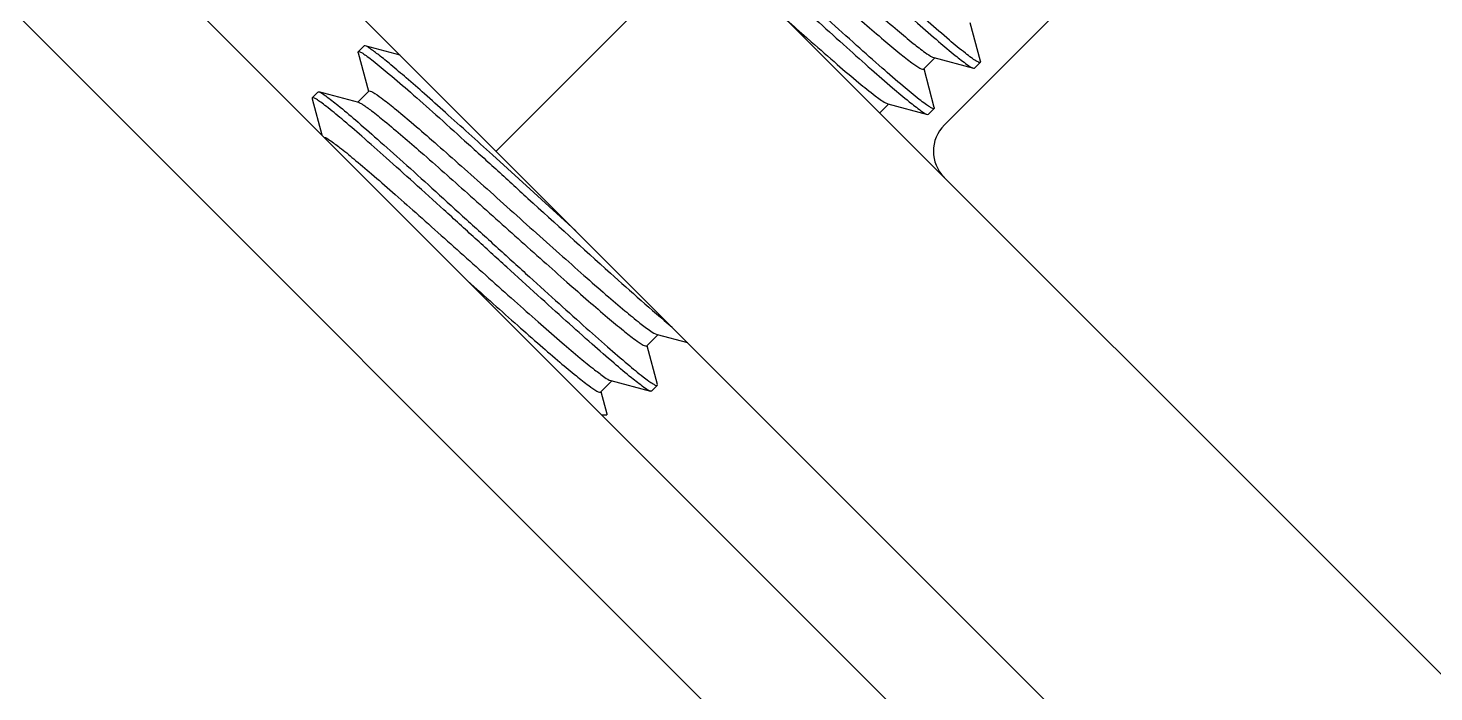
# Model space of a CAD drawing. Extents: x -1396510 to 1250330, y -1892470 to 1623980.
# Drawn here: x -1160849.2 to -1160669.8, y -63067.9 to -62983.2 of the extents above; entities that cross this region are included whole.
import ezdxf

# ---------------------------------------------------------------- set-up
doc = ezdxf.new("R2010")
doc.units = 0
doc.header["$LTSCALE"] = 1000
doc.header["$MEASUREMENT"] = 0

msp = doc.modelspace()

# ---------------------------------------------------------------- linework, layer by layer
at = {"linetype": 'Continuous'}
for p, q in [((-1160732.28, -63076.32), (-1162203.84, -61604.76)), ((-1160744.06, -63088.1), (-1162215.62, -61616.54)), ((-1160813.06, -62921.5), (-1160611.66, -63122.9)), ((-1160671.68, -63116.73), (-1160839.98, -62948.42)), ((-1160698.62, -62961.89), (-1160732.27, -62995.55)), ((-1160789.5, -62998.91), (-1160762.57, -62971.98)), ((-1160727.68, -62987.44), (-1160728.98, -62982.52)), ((-1160807.09, -62986.21), (-1160806.36, -62985.47)), ((-1160806.22, -62985.46), (-1160806.36, -62985.47)), ((-1160801.75, -62986.65), (-1160806.22, -62985.46)), ((-1160749.87, -62984.4), (-1160749.26, -62984.94)), ((-1160807.1, -62986.35), (-1160807.09, -62986.21)), ((-1160807.1, -62986.35), (-1160805.78, -62991.26)), ((-1160734.93, -62988.42), (-1160733.5, -62987)), ((-1160733.79, -62986.9), (-1160733.62, -62986.96)), ((-1160733.62, -62986.96), (-1160728.56, -62988.32)), ((-1160733.57, -62993.33), (-1160734.87, -62988.41)), ((-1160728.56, -62988.32), (-1160728.42, -62988.31)), ((-1160728.42, -62988.31), (-1160727.69, -62987.58)), ((-1160727.68, -62987.44), (-1160727.69, -62987.58)), ((-1160812.98, -62992.1), (-1160812.99, -62992.24)), ((-1160812.99, -62992.24), (-1160811.76, -62996.84)), ((-1160812.98, -62992.1), (-1160812.25, -62991.36)), ((-1160812.25, -62991.36), (-1160812.11, -62991.35)), ((-1160807.04, -62992.7), (-1160812.11, -62991.35)), ((-1160805.73, -62991.24), (-1160807.16, -62992.67)), ((-1160740.53, -62994.03), (-1160739.39, -62992.89)), ((-1160739.51, -62992.85), (-1160734.45, -62994.21)), ((-1160734.45, -62994.21), (-1160734.31, -62994.2)), ((-1160734.31, -62994.2), (-1160733.58, -62993.47)), ((-1160733.57, -62993.33), (-1160733.58, -62993.47)), ((-1160784.69, -63004.2), (-1160789.97, -62999.39)), ((-1160779.32, -63009.08), (-1160784.69, -63004.2)), ((-1160770.27, -63023.76), (-1160768.84, -63022.34)), ((-1160768.96, -63022.3), (-1160765.05, -63023.35)), ((-1160768.9, -63028.67), (-1160770.21, -63023.75)), ((-1160776.16, -63029.65), (-1160774.73, -63028.23)), ((-1160774.85, -63028.19), (-1160769.79, -63029.55)), ((-1160768.92, -63028.81), (-1160768.9, -63028.67)), ((-1160775.34, -63032.49), (-1160776.1, -63029.64)), ((-1160769.65, -63029.54), (-1160768.92, -63028.81)), ((-1160776.04, -63032.56), (-1160775.38, -63032.56)), ((-1160775.34, -63032.49), (-1160775.38, -63032.56))]:
    msp.add_line(p, q, dxfattribs=at)
for centre, radius, start, end in [((-1160099.97, -62249.73), 980.88, 228.30705, 228.50346), ((-1160728.91, -62998.92), 4.76, 135.0001, 224.9999)]:
    msp.add_arc(centre, radius, start, end, dxfattribs=at)
for points, knots in [([(-1160770.39, -62955.9), (-1160770.35, -62955.87), (-1160770.15, -62955.9), (-1160769.66, -62956.16), (-1160768.64, -62956.87), (-1160767.08, -62958.12), (-1160765, -62959.86), (-1160762.5, -62962.03), (-1160759.64, -62964.54), (-1160756.53, -62967.31), (-1160752.18, -62971.2), (-1160746.9, -62975.92), (-1160741.9, -62980.36), (-1160738.42, -62983.35), (-1160736.44, -62985.01), (-1160734.96, -62986.16), (-1160734.13, -62986.74), (-1160733.79, -62986.9)], [0, 0, 0, 0, 0.003377, 0.010392, 0.036719, 0.079064, 0.136075, 0.205816, 0.285882, 0.373504, 0.465641, 0.650631, 0.815398, 0.882927, 0.937326, 0.976755, 1, 1, 1, 1]), ([(-1160771.32, -62957.54), (-1160770.95, -62957.75), (-1160770.04, -62958.41), (-1160767.59, -62960.35), (-1160763.56, -62963.85), (-1160757.89, -62968.87), (-1160752.68, -62973.55), (-1160748.4, -62977.37), (-1160745.37, -62980.06), (-1160742.59, -62982.51), (-1160740.16, -62984.61), (-1160738.14, -62986.29), (-1160736.63, -62987.49), (-1160735.64, -62988.18), (-1160735.16, -62988.43), (-1160734.96, -62988.46), (-1160734.93, -62988.42)], [0, 0, 0, 0, 0.027294, 0.070064, 0.196169, 0.361823, 0.545041, 0.635628, 0.721465, 0.799678, 0.867653, 0.923128, 0.964285, 0.989864, 0.996689, 1, 1, 1, 1]), ([(-1160727.69, -62987.58), (-1160727.73, -62987.62), (-1160727.98, -62987.54), (-1160728.32, -62987.34), (-1160728.91, -62986.94), (-1160730.04, -62986.07), (-1160731.88, -62984.54), (-1160734.54, -62982.24), (-1160737.74, -62979.39), (-1160741.36, -62976.12), (-1160745.28, -62972.56), (-1160747.98, -62970.11), (-1160749.35, -62968.86)], [0, 0, 0, 0, 0.006599, 0.021626, 0.045784, 0.078991, 0.17139, 0.295471, 0.446527, 0.618793, 0.805664, 1, 1, 1, 1]), ([(-1160750.09, -62969.59), (-1160747.52, -62971.93), (-1160743.79, -62975.33), (-1160738.99, -62979.66), (-1160735.87, -62982.44), (-1160733.21, -62984.75), (-1160731.12, -62986.54), (-1160729.65, -62987.65), (-1160728.87, -62988.24), (-1160728.56, -62988.32)], [0, 0, 0, 0, 0.364387, 0.530806, 0.678902, 0.803594, 0.900611, 0.966704, 1, 1, 1, 1]), ([(-1160733.58, -62993.47), (-1160733.62, -62993.51), (-1160733.87, -62993.43), (-1160734.21, -62993.23), (-1160734.8, -62992.83), (-1160735.93, -62991.96), (-1160737.77, -62990.43), (-1160740.43, -62988.13), (-1160743.63, -62985.28), (-1160747.25, -62982.01), (-1160751.17, -62978.45), (-1160753.87, -62976), (-1160755.24, -62974.75)], [0, 0, 0, 0, 0.006599, 0.021625, 0.045781, 0.078987, 0.171384, 0.295463, 0.446514, 0.618784, 0.805662, 1, 1, 1, 1]), ([(-1160755.98, -62975.48), (-1160753.41, -62977.82), (-1160749.68, -62981.22), (-1160744.88, -62985.55), (-1160741.76, -62988.33), (-1160739.1, -62990.64), (-1160737.01, -62992.43), (-1160735.54, -62993.54), (-1160734.76, -62994.13), (-1160734.45, -62994.21)], [0, 0, 0, 0, 0.364383, 0.530802, 0.678901, 0.803592, 0.900607, 0.966701, 1, 1, 1, 1]), ([(-1160789.97, -62999.39), (-1160791.97, -62997.57), (-1160794.85, -62994.97), (-1160798.51, -62991.7), (-1160800.83, -62989.67), (-1160802.77, -62988.01), (-1160804.31, -62986.74), (-1160805.4, -62985.94), (-1160805.98, -62985.53), (-1160806.22, -62985.46)], [0, 0, 0, 0, 0.377895, 0.543589, 0.688392, 0.808867, 0.902189, 0.966257, 1, 1, 1, 1]), ([(-1160749.26, -62984.94), (-1160748.16, -62985.91), (-1160746.15, -62987.67), (-1160743.45, -62989.98), (-1160741.41, -62991.62), (-1160740.27, -62992.48), (-1160739.81, -62992.73)], [0, 0, 0, 0, 0.35859, 0.653631, 0.870795, 1, 1, 1, 1]), ([(-1160807.09, -62986.21), (-1160807.05, -62986.16), (-1160806.8, -62986.24), (-1160806.46, -62986.45), (-1160805.87, -62986.85), (-1160804.74, -62987.72), (-1160802.9, -62989.25), (-1160800.24, -62991.55), (-1160797.04, -62994.39), (-1160793.42, -62997.66), (-1160789.5, -63001.22), (-1160786.8, -63003.68), (-1160785.43, -63004.93)], [0, 0, 0, 0, 0.006598, 0.021624, 0.045781, 0.078987, 0.171384, 0.295459, 0.44651, 0.618782, 0.805661, 1, 1, 1, 1]), ([(-1160769.79, -63029.55), (-1160770.11, -63029.47), (-1160770.92, -63028.84), (-1160772.46, -63027.68), (-1160774.65, -63025.8), (-1160777.42, -63023.39), (-1160780.68, -63020.48), (-1160784.3, -63017.2), (-1160788.18, -63013.68), (-1160792.16, -63010.05), (-1160796.11, -63006.45), (-1160799.89, -63003.02), (-1160803.38, -62999.89), (-1160806.44, -62997.17), (-1160808.98, -62994.98), (-1160810.74, -62993.52), (-1160811.81, -62992.7), (-1160812.37, -62992.32), (-1160812.7, -62992.13), (-1160812.94, -62992.06), (-1160812.98, -62992.1)], [0, 0, 0, 0, 0.017284, 0.051805, 0.102515, 0.167619, 0.244765, 0.331155, 0.423646, 0.518872, 0.613365, 0.703686, 0.786549, 0.85894, 0.918237, 0.96231, 0.978138, 0.989649, 0.996822, 1, 1, 1, 1]), ([(-1160812.11, -62991.35), (-1160811.79, -62991.44), (-1160810.98, -62992.06), (-1160809.44, -62993.22), (-1160807.25, -62995.1), (-1160804.48, -62997.52), (-1160801.22, -63000.42), (-1160797.6, -63003.7), (-1160793.73, -63007.22), (-1160789.74, -63010.85), (-1160785.79, -63014.45), (-1160782.01, -63017.88), (-1160778.52, -63021.02), (-1160775.46, -63023.73), (-1160772.92, -63025.93), (-1160771.16, -63027.38), (-1160770.09, -63028.2), (-1160769.52, -63028.58), (-1160769.2, -63028.78), (-1160768.96, -63028.85), (-1160768.92, -63028.81)], [0, 0, 0, 0, 0.017252, 0.051746, 0.102435, 0.167526, 0.244667, 0.331057, 0.423554, 0.51879, 0.613297, 0.703634, 0.786511, 0.858917, 0.918226, 0.962307, 0.978135, 0.98965, 0.99682, 1, 1, 1, 1]), ([(-1160807.04, -62992.7), (-1160807.01, -62992.71), (-1160806.83, -62992.77), (-1160806.67, -62992.87), (-1160806.55, -62992.94)], [0, 0, 0, 0, 0.182531, 1, 1, 1, 1]), ([(-1160805.73, -62991.24), (-1160805.69, -62991.2), (-1160805.49, -62991.24), (-1160804.98, -62991.51), (-1160803.92, -62992.26), (-1160802.31, -62993.55), (-1160800.16, -62995.35), (-1160797.58, -62997.59), (-1160794.64, -63000.18), (-1160791.44, -63003.02), (-1160787.01, -63007), (-1160782.61, -63010.94), (-1160778.39, -63014.68), (-1160775.62, -63017.11), (-1160773.24, -63019.13), (-1160771.34, -63020.71), (-1160769.99, -63021.71), (-1160769.25, -63022.22), (-1160768.96, -63022.3)], [0, 0, 0, 0, 0.003453, 0.010691, 0.037881, 0.081592, 0.14037, 0.212138, 0.294327, 0.383985, 0.477885, 0.664852, 0.751185, 0.82854, 0.894141, 0.945652, 0.981282, 1, 1, 1, 1]), ([(-1160806.55, -62992.94), (-1160806.15, -62993.19), (-1160805.21, -62993.88), (-1160802.71, -62995.89), (-1160798.64, -62999.41), (-1160792.97, -63004.44), (-1160787.79, -63009.09), (-1160783.55, -63012.88), (-1160780.56, -63015.54), (-1160777.81, -63017.95), (-1160775.42, -63020.01), (-1160773.43, -63021.67), (-1160771.94, -63022.85), (-1160770.97, -63023.53), (-1160770.49, -63023.77), (-1160770.3, -63023.8), (-1160770.27, -63023.76)], [0, 0, 0, 0, 0.029245, 0.073611, 0.201697, 0.367755, 0.550116, 0.639962, 0.724949, 0.802281, 0.869418, 0.924165, 0.96476, 0.989985, 0.99672, 1, 1, 1, 1]), ([(-1160811.49, -62997.11), (-1160811.22, -62997.17), (-1160810.54, -62997.64), (-1160809.28, -62998.55), (-1160807.5, -63000.02), (-1160805.26, -63001.92), (-1160802.63, -63004.22), (-1160798.58, -63007.8), (-1160793.26, -63012.56), (-1160787.94, -63017.32), (-1160783.88, -63020.92), (-1160781.22, -63023.24), (-1160778.95, -63025.18), (-1160777.13, -63026.67), (-1160775.83, -63027.63), (-1160775.13, -63028.12), (-1160774.85, -63028.19)], [0, 0, 0, 0, 0.016904, 0.049899, 0.098135, 0.160038, 0.233525, 0.316102, 0.497069, 0.678477, 0.761592, 0.835805, 0.898598, 0.947855, 0.981962, 1, 1, 1, 1]), ([(-1160785.43, -63004.93), (-1160781.93, -63008.12), (-1160775.84, -63013.65), (-1160769.71, -63019.14), (-1160767.03, -63021.37)], [0, 0, 0, 0, 0.575958, 1, 1, 1, 1]), ([(-1160793.14, -63015.46), (-1160792.05, -63016.43), (-1160789.92, -63018.34), (-1160786.83, -63021.09), (-1160783.99, -63023.58), (-1160781.51, -63025.73), (-1160779.44, -63027.46), (-1160777.89, -63028.69), (-1160776.88, -63029.4), (-1160776.39, -63029.66), (-1160776.19, -63029.69), (-1160776.16, -63029.65)], [0, 0, 0, 0, 0.198201, 0.386507, 0.558446, 0.708123, 0.830426, 0.921237, 0.977692, 0.992742, 1, 1, 1, 1]), ([(-1160769.65, -63029.54), (-1160769.66, -63029.55), (-1160769.71, -63029.57), (-1160769.76, -63029.56), (-1160769.79, -63029.55)], [0, 0, 0, 0, 0.398964, 1, 1, 1, 1])]:
    msp.add_open_spline(points, degree=3, knots=knots, dxfattribs=at)
msp.add_open_spline([(-1160739.81, -62992.73), (-1160739.71, -62992.78), (-1160739.62, -62992.83), (-1160739.51, -62992.85)], degree=3, dxfattribs=at)

doc.saveas('drawing.dxf')
